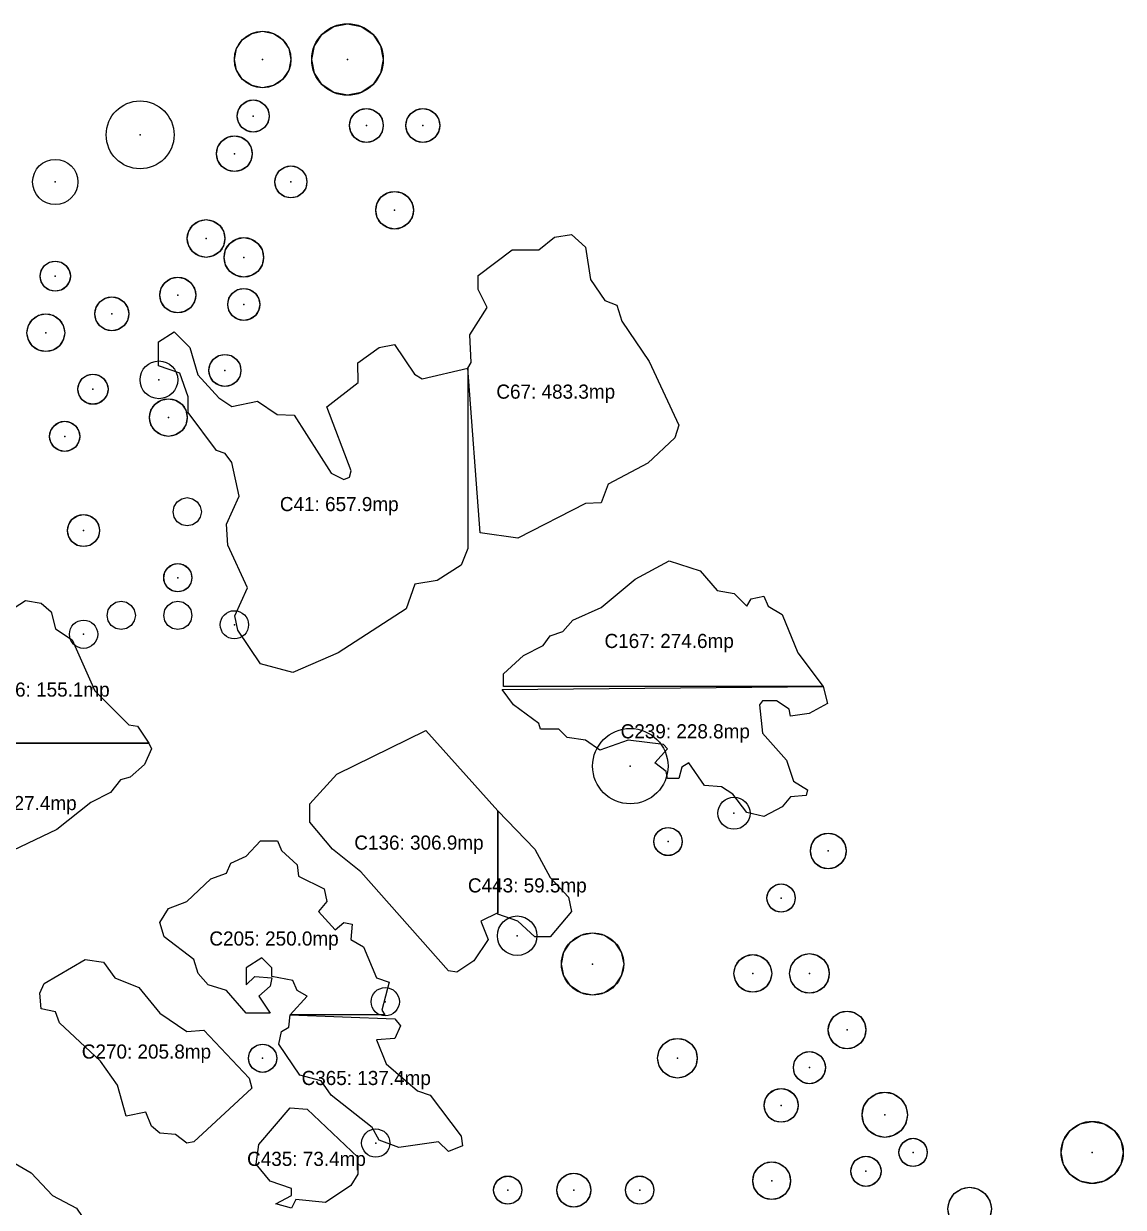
# Model space of a CAD drawing. Header units: metres. Extents: x 390541 to 400782, y 585056 to 585871.
# Drawn here: x 391200.7 to 391317.3, y 585629.3 to 585755 of the extents above; entities that cross this region are included whole.
import ezdxf
from ezdxf.enums import TextEntityAlignment as Align

# ---------------------------------------------------------------- set-up
doc = ezdxf.new("R2010")
doc.units = ezdxf.units.M
for name, color, linetype in [('ARBORI', 3, 'Continuous'), ('CONSTRUCTII', 1, 'Continuous'), ('TEXTE', 7, 'Continuous')]:
    doc.layers.add(name, color=color, linetype=linetype)

msp = doc.modelspace()

# ---------------------------------------------------------------- linework, layer by layer
at = {"layer": 'ARBORI', "color": 3}
for points in [[(391229.04, 585751.16), (391228.812, 585750.012), (391228.161, 585749.039), (391227.188, 585748.388), (391226.04, 585748.16), (391224.892, 585748.388), (391223.919, 585749.039), (391223.268, 585750.012), (391223.04, 585751.16), (391223.268, 585752.308), (391223.919, 585753.281), (391224.892, 585753.932), (391226.04, 585754.16), (391227.188, 585753.932), (391228.161, 585753.281), (391228.812, 585752.308), (391229.04, 585751.16)], [(391238.84, 585751.16), (391238.551, 585749.706), (391237.727, 585748.473), (391236.494, 585747.649), (391235.04, 585747.36), (391233.586, 585747.649), (391232.353, 585748.473), (391231.529, 585749.706), (391231.24, 585751.16), (391231.529, 585752.614), (391232.353, 585753.847), (391233.586, 585754.671), (391235.04, 585754.96), (391236.494, 585754.671), (391237.727, 585753.847), (391238.551, 585752.614), (391238.84, 585751.16)], [(391226.74, 585745.16), (391226.611, 585744.509), (391226.242, 585743.958), (391225.691, 585743.589), (391225.04, 585743.46), (391224.389, 585743.589), (391223.838, 585743.958), (391223.469, 585744.509), (391223.34, 585745.16), (391223.469, 585745.811), (391223.838, 585746.362), (391224.389, 585746.731), (391225.04, 585746.86), (391225.691, 585746.731), (391226.242, 585746.362), (391226.611, 585745.811), (391226.74, 585745.16)], [(391238.84, 585744.16), (391238.703, 585743.471), (391238.313, 585742.887), (391237.729, 585742.497), (391237.04, 585742.36), (391236.351, 585742.497), (391235.767, 585742.887), (391235.377, 585743.471), (391235.24, 585744.16), (391235.377, 585744.849), (391235.767, 585745.433), (391236.351, 585745.823), (391237.04, 585745.96), (391237.729, 585745.823), (391238.313, 585745.433), (391238.703, 585744.849), (391238.84, 585744.16)], [(391244.84, 585744.16), (391244.703, 585743.471), (391244.313, 585742.887), (391243.729, 585742.497), (391243.04, 585742.36), (391242.351, 585742.497), (391241.767, 585742.887), (391241.377, 585743.471), (391241.24, 585744.16), (391241.377, 585744.849), (391241.767, 585745.433), (391242.351, 585745.823), (391243.04, 585745.96), (391243.729, 585745.823), (391244.313, 585745.433), (391244.703, 585744.849), (391244.84, 585744.16)], [(391224.94, 585741.16), (391224.795, 585740.433), (391224.384, 585739.816), (391223.767, 585739.405), (391223.04, 585739.26), (391222.313, 585739.405), (391221.696, 585739.816), (391221.285, 585740.433), (391221.14, 585741.16), (391221.285, 585741.887), (391221.696, 585742.504), (391222.313, 585742.915), (391223.04, 585743.06), (391223.767, 585742.915), (391224.384, 585742.504), (391224.795, 585741.887), (391224.94, 585741.16)], [(391230.74, 585738.16), (391230.611, 585737.509), (391230.242, 585736.958), (391229.691, 585736.589), (391229.04, 585736.46), (391228.389, 585736.589), (391227.838, 585736.958), (391227.469, 585737.509), (391227.34, 585738.16), (391227.469, 585738.811), (391227.838, 585739.362), (391228.389, 585739.731), (391229.04, 585739.86), (391229.691, 585739.731), (391230.242, 585739.362), (391230.611, 585738.811), (391230.74, 585738.16)], [(391242.04, 585735.16), (391241.888, 585734.395), (391241.454, 585733.746), (391240.805, 585733.312), (391240.04, 585733.16), (391239.275, 585733.312), (391238.626, 585733.746), (391238.192, 585734.395), (391238.04, 585735.16), (391238.192, 585735.925), (391238.626, 585736.574), (391239.275, 585737.008), (391240.04, 585737.16), (391240.805, 585737.008), (391241.454, 585736.574), (391241.888, 585735.925), (391242.04, 585735.16)], [(391222.04, 585732.16), (391221.888, 585731.395), (391221.454, 585730.746), (391220.805, 585730.312), (391220.04, 585730.16), (391219.275, 585730.312), (391218.626, 585730.746), (391218.192, 585731.395), (391218.04, 585732.16), (391218.192, 585732.925), (391218.626, 585733.574), (391219.275, 585734.008), (391220.04, 585734.16), (391220.805, 585734.008), (391221.454, 585733.574), (391221.888, 585732.925), (391222.04, 585732.16)], [(391226.14, 585730.16), (391225.98, 585729.356), (391225.525, 585728.675), (391224.844, 585728.22), (391224.04, 585728.06), (391223.236, 585728.22), (391222.555, 585728.675), (391222.1, 585729.356), (391221.94, 585730.16), (391222.1, 585730.964), (391222.555, 585731.645), (391223.236, 585732.1), (391224.04, 585732.26), (391224.844, 585732.1), (391225.525, 585731.645), (391225.98, 585730.964), (391226.14, 585730.16)], [(391205.64, 585728.16), (391205.518, 585727.548), (391205.171, 585727.029), (391204.652, 585726.682), (391204.04, 585726.56), (391203.428, 585726.682), (391202.909, 585727.029), (391202.562, 585727.548), (391202.44, 585728.16), (391202.562, 585728.772), (391202.909, 585729.291), (391203.428, 585729.638), (391204.04, 585729.76), (391204.652, 585729.638), (391205.171, 585729.291), (391205.518, 585728.772), (391205.64, 585728.16)], [(391218.94, 585726.16), (391218.795, 585725.433), (391218.384, 585724.816), (391217.767, 585724.405), (391217.04, 585724.26), (391216.313, 585724.405), (391215.696, 585724.816), (391215.285, 585725.433), (391215.14, 585726.16), (391215.285, 585726.887), (391215.696, 585727.504), (391216.313, 585727.915), (391217.04, 585728.06), (391217.767, 585727.915), (391218.384, 585727.504), (391218.795, 585726.887), (391218.94, 585726.16)], [(391225.74, 585725.16), (391225.611, 585724.509), (391225.242, 585723.958), (391224.691, 585723.589), (391224.04, 585723.46), (391223.389, 585723.589), (391222.838, 585723.958), (391222.469, 585724.509), (391222.34, 585725.16), (391222.469, 585725.811), (391222.838, 585726.362), (391223.389, 585726.731), (391224.04, 585726.86), (391224.691, 585726.731), (391225.242, 585726.362), (391225.611, 585725.811), (391225.74, 585725.16)], [(391211.84, 585724.16), (391211.703, 585723.471), (391211.313, 585722.887), (391210.729, 585722.497), (391210.04, 585722.36), (391209.351, 585722.497), (391208.767, 585722.887), (391208.377, 585723.471), (391208.24, 585724.16), (391208.377, 585724.849), (391208.767, 585725.433), (391209.351, 585725.823), (391210.04, 585725.96), (391210.729, 585725.823), (391211.313, 585725.433), (391211.703, 585724.849), (391211.84, 585724.16)], [(391205.04, 585722.16), (391204.888, 585721.395), (391204.454, 585720.746), (391203.805, 585720.312), (391203.04, 585720.16), (391202.275, 585720.312), (391201.626, 585720.746), (391201.192, 585721.395), (391201.04, 585722.16), (391201.192, 585722.925), (391201.626, 585723.574), (391202.275, 585724.008), (391203.04, 585724.16), (391203.805, 585724.008), (391204.454, 585723.574), (391204.888, 585722.925), (391205.04, 585722.16)], [(391223.74, 585718.16), (391223.611, 585717.509), (391223.242, 585716.958), (391222.691, 585716.589), (391222.04, 585716.46), (391221.389, 585716.589), (391220.838, 585716.958), (391220.469, 585717.509), (391220.34, 585718.16), (391220.469, 585718.811), (391220.838, 585719.362), (391221.389, 585719.731), (391222.04, 585719.86), (391222.691, 585719.731), (391223.242, 585719.362), (391223.611, 585718.811), (391223.74, 585718.16)], [(391209.64, 585716.16), (391209.518, 585715.548), (391209.171, 585715.029), (391208.652, 585714.682), (391208.04, 585714.56), (391207.428, 585714.682), (391206.909, 585715.029), (391206.562, 585715.548), (391206.44, 585716.16), (391206.562, 585716.772), (391206.909, 585717.291), (391207.428, 585717.638), (391208.04, 585717.76), (391208.652, 585717.638), (391209.171, 585717.291), (391209.518, 585716.772), (391209.64, 585716.16)], [(391218.04, 585713.16), (391217.888, 585712.395), (391217.454, 585711.746), (391216.805, 585711.312), (391216.04, 585711.16), (391215.275, 585711.312), (391214.626, 585711.746), (391214.192, 585712.395), (391214.04, 585713.16), (391214.192, 585713.925), (391214.626, 585714.574), (391215.275, 585715.008), (391216.04, 585715.16), (391216.805, 585715.008), (391217.454, 585714.574), (391217.888, 585713.925), (391218.04, 585713.16)], [(391206.64, 585711.16), (391206.518, 585710.548), (391206.171, 585710.029), (391205.652, 585709.682), (391205.04, 585709.56), (391204.428, 585709.682), (391203.909, 585710.029), (391203.562, 585710.548), (391203.44, 585711.16), (391203.562, 585711.772), (391203.909, 585712.291), (391204.428, 585712.638), (391205.04, 585712.76), (391205.652, 585712.638), (391206.171, 585712.291), (391206.518, 585711.772), (391206.64, 585711.16)], [(391219.54, 585703.16), (391219.426, 585702.586), (391219.101, 585702.099), (391218.614, 585701.774), (391218.04, 585701.66), (391217.466, 585701.774), (391216.979, 585702.099), (391216.654, 585702.586), (391216.54, 585703.16), (391216.654, 585703.734), (391216.979, 585704.221), (391217.466, 585704.546), (391218.04, 585704.66), (391218.614, 585704.546), (391219.101, 585704.221), (391219.426, 585703.734), (391219.54, 585703.16)], [(391208.74, 585701.16), (391208.611, 585700.509), (391208.242, 585699.958), (391207.691, 585699.589), (391207.04, 585699.46), (391206.389, 585699.589), (391205.838, 585699.958), (391205.469, 585700.509), (391205.34, 585701.16), (391205.469, 585701.811), (391205.838, 585702.362), (391206.389, 585702.731), (391207.04, 585702.86), (391207.691, 585702.731), (391208.242, 585702.362), (391208.611, 585701.811), (391208.74, 585701.16)], [(391218.54, 585696.16), (391218.426, 585695.586), (391218.101, 585695.099), (391217.614, 585694.774), (391217.04, 585694.66), (391216.466, 585694.774), (391215.979, 585695.099), (391215.654, 585695.586), (391215.54, 585696.16), (391215.654, 585696.734), (391215.979, 585697.221), (391216.466, 585697.546), (391217.04, 585697.66), (391217.614, 585697.546), (391218.101, 585697.221), (391218.426, 585696.734), (391218.54, 585696.16)], [(391212.54, 585692.16), (391212.426, 585691.586), (391212.101, 585691.099), (391211.614, 585690.774), (391211.04, 585690.66), (391210.466, 585690.774), (391209.979, 585691.099), (391209.654, 585691.586), (391209.54, 585692.16), (391209.654, 585692.734), (391209.979, 585693.221), (391210.466, 585693.546), (391211.04, 585693.66), (391211.614, 585693.546), (391212.101, 585693.221), (391212.426, 585692.734), (391212.54, 585692.16)], [(391218.54, 585692.16), (391218.426, 585691.586), (391218.101, 585691.099), (391217.614, 585690.774), (391217.04, 585690.66), (391216.466, 585690.774), (391215.979, 585691.099), (391215.654, 585691.586), (391215.54, 585692.16), (391215.654, 585692.734), (391215.979, 585693.221), (391216.466, 585693.546), (391217.04, 585693.66), (391217.614, 585693.546), (391218.101, 585693.221), (391218.426, 585692.734), (391218.54, 585692.16)], [(391270.54, 585668.16), (391270.426, 585667.586), (391270.101, 585667.099), (391269.614, 585666.774), (391269.04, 585666.66), (391268.466, 585666.774), (391267.979, 585667.099), (391267.654, 585667.586), (391267.54, 585668.16), (391267.654, 585668.734), (391267.979, 585669.221), (391268.466, 585669.546), (391269.04, 585669.66), (391269.614, 585669.546), (391270.101, 585669.221), (391270.426, 585668.734), (391270.54, 585668.16)], [(391287.94, 585667.16), (391287.795, 585666.433), (391287.384, 585665.816), (391286.767, 585665.405), (391286.04, 585665.26), (391285.313, 585665.405), (391284.696, 585665.816), (391284.285, 585666.433), (391284.14, 585667.16), (391284.285, 585667.887), (391284.696, 585668.504), (391285.313, 585668.915), (391286.04, 585669.06), (391286.767, 585668.915), (391287.384, 585668.504), (391287.795, 585667.887), (391287.94, 585667.16)], [(391282.54, 585662.16), (391282.426, 585661.586), (391282.101, 585661.099), (391281.614, 585660.774), (391281.04, 585660.66), (391280.466, 585660.774), (391279.979, 585661.099), (391279.654, 585661.586), (391279.54, 585662.16), (391279.654, 585662.734), (391279.979, 585663.221), (391280.466, 585663.546), (391281.04, 585663.66), (391281.614, 585663.546), (391282.101, 585663.221), (391282.426, 585662.734), (391282.54, 585662.16)], [(391264.34, 585655.16), (391264.089, 585653.897), (391263.373, 585652.827), (391262.303, 585652.111), (391261.04, 585651.86), (391259.777, 585652.111), (391258.707, 585652.827), (391257.991, 585653.897), (391257.74, 585655.16), (391257.991, 585656.423), (391258.707, 585657.493), (391259.777, 585658.209), (391261.04, 585658.46), (391262.303, 585658.209), (391263.373, 585657.493), (391264.089, 585656.423), (391264.34, 585655.16)], [(391280.04, 585654.16), (391279.888, 585653.395), (391279.454, 585652.746), (391278.805, 585652.312), (391278.04, 585652.16), (391277.275, 585652.312), (391276.626, 585652.746), (391276.192, 585653.395), (391276.04, 585654.16), (391276.192, 585654.925), (391276.626, 585655.574), (391277.275, 585656.008), (391278.04, 585656.16), (391278.805, 585656.008), (391279.454, 585655.574), (391279.888, 585654.925), (391280.04, 585654.16)], [(391286.14, 585654.16), (391285.98, 585653.356), (391285.525, 585652.675), (391284.844, 585652.22), (391284.04, 585652.06), (391283.236, 585652.22), (391282.555, 585652.675), (391282.1, 585653.356), (391281.94, 585654.16), (391282.1, 585654.964), (391282.555, 585655.645), (391283.236, 585656.1), (391284.04, 585656.26), (391284.844, 585656.1), (391285.525, 585655.645), (391285.98, 585654.964), (391286.14, 585654.16)], [(391290.04, 585648.16), (391289.888, 585647.395), (391289.454, 585646.746), (391288.805, 585646.312), (391288.04, 585646.16), (391287.275, 585646.312), (391286.626, 585646.746), (391286.192, 585647.395), (391286.04, 585648.16), (391286.192, 585648.925), (391286.626, 585649.574), (391287.275, 585650.008), (391288.04, 585650.16), (391288.805, 585650.008), (391289.454, 585649.574), (391289.888, 585648.925), (391290.04, 585648.16)], [(391272.14, 585645.16), (391271.98, 585644.356), (391271.525, 585643.675), (391270.844, 585643.22), (391270.04, 585643.06), (391269.236, 585643.22), (391268.555, 585643.675), (391268.1, 585644.356), (391267.94, 585645.16), (391268.1, 585645.964), (391268.555, 585646.645), (391269.236, 585647.1), (391270.04, 585647.26), (391270.844, 585647.1), (391271.525, 585646.645), (391271.98, 585645.964), (391272.14, 585645.16)], [(391227.54, 585645.16), (391227.426, 585644.586), (391227.101, 585644.099), (391226.614, 585643.774), (391226.04, 585643.66), (391225.466, 585643.774), (391224.979, 585644.099), (391224.654, 585644.586), (391224.54, 585645.16), (391224.654, 585645.734), (391224.979, 585646.221), (391225.466, 585646.546), (391226.04, 585646.66), (391226.614, 585646.546), (391227.101, 585646.221), (391227.426, 585645.734), (391227.54, 585645.16)], [(391285.74, 585644.16), (391285.611, 585643.509), (391285.242, 585642.958), (391284.691, 585642.589), (391284.04, 585642.46), (391283.389, 585642.589), (391282.838, 585642.958), (391282.469, 585643.509), (391282.34, 585644.16), (391282.469, 585644.811), (391282.838, 585645.362), (391283.389, 585645.731), (391284.04, 585645.86), (391284.691, 585645.731), (391285.242, 585645.362), (391285.611, 585644.811), (391285.74, 585644.16)], [(391282.84, 585640.16), (391282.703, 585639.471), (391282.313, 585638.887), (391281.729, 585638.497), (391281.04, 585638.36), (391280.351, 585638.497), (391279.767, 585638.887), (391279.377, 585639.471), (391279.24, 585640.16), (391279.377, 585640.849), (391279.767, 585641.433), (391280.351, 585641.823), (391281.04, 585641.96), (391281.729, 585641.823), (391282.313, 585641.433), (391282.703, 585640.849), (391282.84, 585640.16)], [(391294.44, 585639.16), (391294.257, 585638.242), (391293.737, 585637.463), (391292.958, 585636.943), (391292.04, 585636.76), (391291.122, 585636.943), (391290.343, 585637.463), (391289.823, 585638.242), (391289.64, 585639.16), (391289.823, 585640.078), (391290.343, 585640.857), (391291.122, 585641.377), (391292.04, 585641.56), (391292.958, 585641.377), (391293.737, 585640.857), (391294.257, 585640.078), (391294.44, 585639.16)], [(391317.34, 585635.16), (391317.089, 585633.897), (391316.373, 585632.827), (391315.303, 585632.111), (391314.04, 585631.86), (391312.777, 585632.111), (391311.707, 585632.827), (391310.991, 585633.897), (391310.74, 585635.16), (391310.991, 585636.423), (391311.707, 585637.493), (391312.777, 585638.209), (391314.04, 585638.46), (391315.303, 585638.209), (391316.373, 585637.493), (391317.089, 585636.423), (391317.34, 585635.16)], [(391296.54, 585635.16), (391296.426, 585634.586), (391296.101, 585634.099), (391295.614, 585633.774), (391295.04, 585633.66), (391294.466, 585633.774), (391293.979, 585634.099), (391293.654, 585634.586), (391293.54, 585635.16), (391293.654, 585635.734), (391293.979, 585636.221), (391294.466, 585636.546), (391295.04, 585636.66), (391295.614, 585636.546), (391296.101, 585636.221), (391296.426, 585635.734), (391296.54, 585635.16)], [(391291.64, 585633.16), (391291.518, 585632.548), (391291.171, 585632.029), (391290.652, 585631.682), (391290.04, 585631.56), (391289.428, 585631.682), (391288.909, 585632.029), (391288.562, 585632.548), (391288.44, 585633.16), (391288.562, 585633.772), (391288.909, 585634.291), (391289.428, 585634.638), (391290.04, 585634.76), (391290.652, 585634.638), (391291.171, 585634.291), (391291.518, 585633.772), (391291.64, 585633.16)], [(391282.04, 585632.16), (391281.888, 585631.395), (391281.454, 585630.746), (391280.805, 585630.312), (391280.04, 585630.16), (391279.275, 585630.312), (391278.626, 585630.746), (391278.192, 585631.395), (391278.04, 585632.16), (391278.192, 585632.925), (391278.626, 585633.574), (391279.275, 585634.008), (391280.04, 585634.16), (391280.805, 585634.008), (391281.454, 585633.574), (391281.888, 585632.925), (391282.04, 585632.16)], [(391253.54, 585631.16), (391253.426, 585630.586), (391253.101, 585630.099), (391252.614, 585629.774), (391252.04, 585629.66), (391251.466, 585629.774), (391250.979, 585630.099), (391250.654, 585630.586), (391250.54, 585631.16), (391250.654, 585631.734), (391250.979, 585632.221), (391251.466, 585632.546), (391252.04, 585632.66), (391252.614, 585632.546), (391253.101, 585632.221), (391253.426, 585631.734), (391253.54, 585631.16)], [(391260.84, 585631.16), (391260.703, 585630.471), (391260.313, 585629.887), (391259.729, 585629.497), (391259.04, 585629.36), (391258.351, 585629.497), (391257.767, 585629.887), (391257.377, 585630.471), (391257.24, 585631.16), (391257.377, 585631.849), (391257.767, 585632.433), (391258.351, 585632.823), (391259.04, 585632.96), (391259.729, 585632.823), (391260.313, 585632.433), (391260.703, 585631.849), (391260.84, 585631.16)], [(391267.54, 585631.16), (391267.426, 585630.586), (391267.101, 585630.099), (391266.614, 585629.774), (391266.04, 585629.66), (391265.466, 585629.774), (391264.979, 585630.099), (391264.654, 585630.586), (391264.54, 585631.16), (391264.654, 585631.734), (391264.979, 585632.221), (391265.466, 585632.546), (391266.04, 585632.66), (391266.614, 585632.546), (391267.101, 585632.221), (391267.426, 585631.734), (391267.54, 585631.16)], [(391303.34, 585629.16), (391303.165, 585628.28), (391302.666, 585627.534), (391301.92, 585627.035), (391301.04, 585626.86), (391300.16, 585627.035), (391299.414, 585627.534), (391298.915, 585628.28), (391298.74, 585629.16), (391298.915, 585630.04), (391299.414, 585630.786), (391300.16, 585631.285), (391301.04, 585631.46), (391301.92, 585631.285), (391302.666, 585630.786), (391303.165, 585630.04), (391303.34, 585629.16)]]:
    msp.add_lwpolyline(points, close=True, dxfattribs=at)
for centre, radius in [((391226.04, 585751.16), 3), ((391235.04, 585751.16), 3.8), ((391213.04, 585743.16), 3.6), ((391225.04, 585745.16), 1.7), ((391237.04, 585744.16), 1.8), ((391243.04, 585744.16), 1.8), ((391223.04, 585741.16), 1.9), ((391204.04, 585738.16), 2.4), ((391229.04, 585738.16), 1.7), ((391240.04, 585735.16), 2), ((391220.04, 585732.16), 2), ((391224.04, 585730.16), 2.1), ((391204.04, 585728.16), 1.6), ((391217.04, 585726.16), 1.9), ((391224.04, 585725.16), 1.7), ((391210.04, 585724.16), 1.8), ((391203.04, 585722.16), 2), ((391222.04, 585718.16), 1.7), ((391215.04, 585717.16), 2), ((391208.04, 585716.16), 1.6), ((391216.04, 585713.16), 2), ((391205.04, 585711.16), 1.6), ((391207.04, 585701.16), 1.7), ((391217.04, 585696.16), 1.5), ((391223.04, 585691.16), 1.5), ((391207.04, 585690.16), 1.5), ((391265.04, 585676.16), 4), ((391276.04, 585671.16), 1.7), ((391269.04, 585668.16), 1.5), ((391286.04, 585667.16), 1.9), ((391281.04, 585662.16), 1.5), ((391253.04, 585658.16), 2.1), ((391261.04, 585655.16), 3.3), ((391278.04, 585654.16), 2), ((391284.04, 585654.16), 2.1), ((391239.04, 585651.16), 1.5), ((391288.04, 585648.16), 2), ((391270.04, 585645.16), 2.1), ((391226.04, 585645.16), 1.5), ((391284.04, 585644.16), 1.7), ((391281.04, 585640.16), 1.8), ((391292.04, 585639.16), 2.4), ((391314.04, 585635.16), 3.3), ((391238.04, 585636.16), 1.5), ((391295.04, 585635.16), 1.5), ((391290.04, 585633.16), 1.6), ((391280.04, 585632.16), 2), ((391252.04, 585631.16), 1.5), ((391259.04, 585631.16), 1.8), ((391266.04, 585631.16), 1.5), ((391301.04, 585629.16), 2.3)]:
    msp.add_circle(centre, radius, dxfattribs=at)
for p in [(391226.04, 585751.16), (391235.04, 585751.16), (391225.04, 585745.16), (391237.04, 585744.16), (391243.04, 585744.16), (391213.04, 585743.16), (391223.04, 585741.16), (391204.04, 585738.16), (391229.04, 585738.16), (391240.04, 585735.16), (391220.04, 585732.16), (391224.04, 585730.16), (391204.04, 585728.16), (391217.04, 585726.16), (391224.04, 585725.16), (391210.04, 585724.16), (391203.04, 585722.16), (391222.04, 585718.16), (391208.04, 585716.16), (391215.04, 585717.16), (391216.04, 585713.16), (391205.04, 585711.16), (391207.04, 585701.16), (391217.04, 585696.16), (391223.04, 585691.16), (391207.04, 585690.16), (391265.04, 585676.16), (391276.04, 585671.16), (391269.04, 585668.16), (391286.04, 585667.16), (391281.04, 585662.16), (391253.04, 585658.16), (391261.04, 585655.16), (391278.04, 585654.16), (391284.04, 585654.16), (391239.04, 585651.16), (391288.04, 585648.16), (391226.04, 585645.16), (391270.04, 585645.16), (391284.04, 585644.16), (391281.04, 585640.16), (391292.04, 585639.16), (391238.04, 585636.16), (391295.04, 585635.16), (391314.04, 585635.16), (391290.04, 585633.16), (391280.04, 585632.16), (391252.04, 585631.16), (391259.04, 585631.16), (391266.04, 585631.16)]:
    msp.add_point(p, dxfattribs=at)
at = {"layer": 'CONSTRUCTII', "color": 1}
for points in [[(391247.8, 585718.398), (391248.177, 585719.012), (391248.001, 585721.95), (391249.855, 585724.84), (391248.901, 585726.75), (391248.901, 585728.25), (391252.501, 585730.949), (391255.355, 585730.966), (391257.001, 585732.299), (391258.8, 585732.599), (391260.299, 585731.249), (391260.801, 585727.805), (391262.355, 585725.585), (391263.599, 585725.1), (391264.148, 585723.377), (391267.049, 585719.1), (391270.199, 585712.35), (391269.749, 585711), (391266.9, 585708.301), (391262.705, 585706.097), (391261.95, 585704.101), (391260.295, 585704.041), (391253.1, 585700.351), (391249.097, 585700.907), (391247.8, 585718.398)], [(391215.001, 585718.651), (391215.001, 585721.199), (391216.65, 585722.249), (391218.299, 585720.6), (391219.152, 585717.708), (391221.396, 585715.244), (391222.768, 585714.321), (391225.5, 585714.899), (391227.597, 585713.464), (391229.4, 585713.399), (391233.301, 585707.247), (391234.65, 585706.57), (391235.243, 585706.816), (391235.414, 585707.502), (391232.851, 585714.3), (391236.16, 585716.862), (391236.15, 585718.949), (391238.4, 585720.599), (391240.032, 585720.9), (391242.151, 585717.747), (391242.947, 585717.281), (391247.8, 585718.398), (391247.8, 585699.26), (391247.099, 585697.5), (391244.549, 585695.851), (391242.169, 585695.477), (391241.249, 585692.851), (391234.05, 585688.201), (391229.25, 585686.101), (391225.8, 585687.001), (391223.401, 585690.6), (391223.101, 585692.1), (391224.45, 585695.101), (391222.351, 585699.6), (391222.201, 585701.85), (391223.562, 585704.829), (391222.764, 585708.381), (391222.047, 585709.353), (391221.151, 585709.651), (391218.151, 585713.7), (391218.133, 585715.36), (391217.271, 585717.874), (391215.001, 585718.651)], [(391269.15, 585697.95), (391272.45, 585696.9), (391274.25, 585694.8), (391276.05, 585694.5), (391277.4, 585693.15), (391277.85, 585693.9), (391279.2, 585694.2), (391279.65, 585693.15), (391281.15, 585692.25), (391282.8, 585688.2), (391285.5, 585684.6), (391251.6, 585684.6), (391251.6, 585685.95), (391253.7, 585687.9), (391255.8, 585688.95), (391256.55, 585690), (391257.9, 585690.45), (391258.95, 585691.65), (391261.95, 585693), (391265.55, 585696), (391269.15, 585697.95)], [(391200.9, 585693.75), (391202.55, 585693.45), (391203.6, 585692.55), (391204.05, 585690.75), (391205.85, 585689.55), (391208.25, 585684.15), (391211.85, 585680.55), (391212.75, 585680.4), (391213.95, 585678.6), (391194.15, 585678.6), (391194.75, 585679.5), (391197.15, 585680.85), (391197.15, 585681.6), (391195.95, 585682.8), (391196.25, 585684.45), (391197, 585685.65), (391199.25, 585687.45), (391197.9, 585690.45), (391198.05, 585691.95), (391200.9, 585693.75)], [(391285.5, 585684.6), (391285.95, 585682.8), (391284, 585681.75), (391282.05, 585681.45), (391281.9, 585682.2), (391280.55, 585683.1), (391279.05, 585683.1), (391278.75, 585682.65), (391279.05, 585679.65), (391281.6, 585676.8), (391282.35, 585674.55), (391283.85, 585673.65), (391283.7, 585673.05), (391282.05, 585672.9), (391281.15, 585671.85), (391279.2, 585670.8), (391277.4, 585671.25), (391275.9, 585673.2), (391274.7, 585673.95), (391272.9, 585674.1), (391271.25, 585676.5), (391270.5, 585676.05), (391270.2, 585674.85), (391269, 585674.85), (391268.85, 585675.6), (391267.65, 585676.5), (391269, 585678), (391268.55, 585678.45), (391264.8, 585678.9), (391261.8, 585677.85), (391260.3, 585678.9), (391258.35, 585679.2), (391257.45, 585680.1), (391255.5, 585680.1), (391255.35, 585680.7), (391252.65, 585682.65), (391251.45, 585684.3), (391285.5, 585684.6)], [(391233.9, 585675.3), (391243.35, 585679.95), (391251, 585671.4), (391251, 585660.6), (391249.2, 585659.7), (391249.95, 585657.75), (391248.45, 585655.5), (391246.65, 585654.3), (391245.75, 585654.45), (391236.45, 585664.95), (391233.45, 585667.35), (391231.05, 585670.2), (391231.05, 585672.15), (391233.9, 585675.3)], [(391213.95, 585678.6), (391214.25, 585678), (391213.5, 585676.35), (391212, 585675), (391210.95, 585674.7), (391209.9, 585673.35), (391207.8, 585672.3), (391204.2, 585669.45), (391199.55, 585667.2), (391196.4, 585664.05), (391193.4, 585662.55), (391191, 585663), (391189.2, 585663.9), (391189.5, 585665.7), (391188.75, 585666.9), (391188.9, 585668.4), (391191.15, 585670.8), (391191.75, 585672.6), (391191.75, 585675), (391192.8, 585675.6), (391194.15, 585678.6), (391213.95, 585678.6)], [(391251, 585671.4), (391254.9, 585667.35), (391256.55, 585664.35), (391258.5, 585662.25), (391258.8, 585660.75), (391256.55, 585658.05), (391254.9, 585658.05), (391253.1, 585659.7), (391251, 585660.45), (391251, 585671.4)], [(391225.8, 585668.25), (391227.6, 585668.25), (391228.05, 585667.2), (391229.7, 585665.7), (391229.85, 585664.5), (391232.55, 585663.15), (391232.85, 585661.8), (391231.95, 585660.75), (391233.75, 585658.8), (391234.65, 585659.55), (391235.55, 585659.4), (391235.4, 585657.75), (391236.75, 585657), (391238.1, 585653.7), (391239.45, 585653.25), (391238.7, 585650.25), (391239, 585649.75), (391228.95, 585649.75), (391230.75, 585651.75), (391229.7, 585652.35), (391229.25, 585653.4), (391227, 585653.85), (391227, 585654.75), (391225.95, 585655.8), (391224.3, 585654.75), (391224.3, 585652.95), (391225.2, 585653.85), (391227, 585653.7), (391226.85, 585652.8), (391225.65, 585651.75), (391226.85, 585649.95), (391224.3, 585649.95), (391222.2, 585652.35), (391220.25, 585652.95), (391219.2, 585654.15), (391218.75, 585655.65), (391215.6, 585658.05), (391215.15, 585659.55), (391216.05, 585661.05), (391218, 585661.8), (391220.55, 585664.2), (391222.2, 585664.8), (391222.65, 585665.85), (391224.3, 585666.6), (391225.8, 585668.25)], [(391207.2, 585655.65), (391209.15, 585655.35), (391210.35, 585653.7), (391212.9, 585652.65), (391215.15, 585649.95), (391218, 585648), (391219.8, 585648.15), (391224.6, 585643.05), (391224.9, 585642), (391218.75, 585636.3), (391218, 585636.15), (391216.8, 585637.05), (391215.15, 585637.2), (391214.25, 585637.95), (391213.65, 585639.45), (391211.55, 585639), (391210.65, 585642.3), (391208.85, 585644.85), (391204.5, 585648.9), (391204.05, 585650.1), (391202.55, 585650.4), (391202.4, 585652.05), (391202.85, 585653.1), (391207.2, 585655.65)], [(391228.95, 585649.75), (391240.05, 585649.35), (391240.65, 585648.6), (391240.05, 585647.25), (391238.1, 585647.1), (391239.15, 585644.55), (391242.45, 585641.7), (391243.8, 585641.25), (391247.1, 585636.9), (391247.25, 585635.85), (391245.75, 585635.25), (391244.7, 585636.3), (391240.5, 585635.7), (391238.4, 585636.45), (391237.65, 585637.8), (391233.3, 585641.25), (391232.25, 585642.75), (391230, 585643.35), (391227.75, 585646.65), (391228.05, 585648), (391228.8, 585648.45), (391228.95, 585649.75)], [(391228.95, 585639.9), (391230.75, 585639.75), (391236.15, 585634.65), (391236.15, 585632.85), (391235.4, 585631.65), (391232.7, 585629.85), (391229.55, 585630.15), (391229.1, 585629.25), (391227.45, 585629.7), (391229.1, 585630.6), (391229.1, 585631.35), (391226.85, 585632.1), (391225.35, 585633.9), (391225.65, 585636), (391228.95, 585639.9)], [(391196.25, 585636), (391197.9, 585636), (391198.95, 585634.5), (391201.5, 585633), (391203.75, 585630.6), (391206.3, 585629.25), (391206.9, 585628.35), (391206, 585626.7), (391200.75, 585622.2), (391199.55, 585619.05), (391198.5, 585618.45), (391196.25, 585618.75), (391195.65, 585619.8), (391194.75, 585620.1), (391193.85, 585622.8), (391189.8, 585626.55), (391190.25, 585628.35), (391194, 585632.1), (391196.25, 585636)]]:
    msp.add_lwpolyline(points, close=True, dxfattribs=at)

# ---------------------------------------------------------------- texts
at = {"layer": 'TEXTE', "color": 7}
for s, p in [('C67: 483.3mp', (391257.131, 585715.909)), ('C41: 657.9mp', (391234.168, 585703.973)), ('C167: 274.6mp', (391269.163, 585689.447)), ('C336: 155.1mp', (391202.955, 585684.289)), ('C239: 228.8mp', (391270.871, 585679.858)), ('C241: 227.4mp', (391199.452, 585672.24)), ('C136: 306.9mp', (391242.622, 585668.045)), ('C443: 59.5mp', (391254.117, 585663.504)), ('C205: 250.0mp', (391227.247, 585657.865)), ('C270: 205.8mp', (391213.711, 585645.868)), ('C365: 137.4mp', (391237.026, 585643.065)), ('C435: 73.4mp', (391230.689, 585634.482))]:
    msp.add_text(s, height=1.5, dxfattribs=at).set_placement(p, align=Align.MIDDLE_CENTER)

doc.saveas('drawing.dxf')
